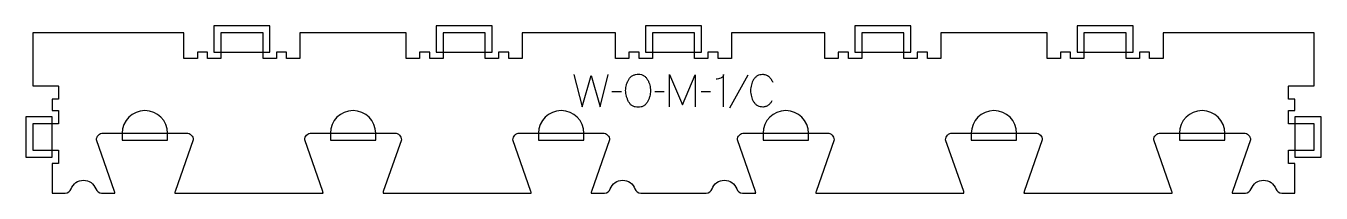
# Model space of a CAD drawing. Extents: x -6 to 1206, y 0 to 156.
import ezdxf

# ---------------------------------------------------------------- set-up
doc = ezdxf.new("R2010")
doc.units = 0
for name, color, linetype in [('1_ANYTOOL_1MMDEEP_LABELS_S', 2, 'CONTINUOUS'), ('4_ANYTOOL_CUTTHROUGH_OUTSI', 5, 'CONTINUOUS'), ('5_ANYTOOL_HALF_MILL_9MM_IN', 3, 'CONTINUOUS')]:
    doc.layers.add(name, color=color, linetype=linetype)

msp = doc.modelspace()

# ---------------------------------------------------------------- linework, layer by layer
at = {"layer": '1_ANYTOOL_1MMDEEP_LABELS_S'}
for p, q in [((669.307133, 110.124661), (652.121419, 79.353232)), ((550.935704, 94.481804), (542.14999, 94.39609)), ((590.964276, 94.481804), (582.178561, 94.39609)), ((634.464276, 94.481804), (625.678561, 94.39609))]:
    msp.add_line(p, q, dxfattribs=at)
for points in [[(506.578561, 110.59609), (514.292847, 80.59609), (522.735704, 109.69609), (531.221419, 80.59609), (538.721419, 110.59609)], [(596.107133, 80.59609), (596.107133, 110.59609), (608.107133, 82.224661), (620.107133, 110.467518), (620.107133, 80.59609)]]:
    msp.add_lwpolyline(points, dxfattribs=at)
msp.add_lwpolyline([(567.007133, 110.938947, -0.064784), (569.681088, 110.591025, -0.088904), (572.107133, 109.460375, -0.05419), (574.029697, 107.768245, -0.051179), (575.557133, 105.710375, -0.041653), (576.739332, 103.281603, -0.036749), (577.528561, 100.69609, -0.024892), (577.986341, 98.076827, -0.030823), (578.14999, 95.424661, -0.034269), (577.97347, 92.852164, -0.031918), (577.458919, 90.324661, -0.031725), (576.570732, 87.715264, -0.026303), (575.385704, 85.224661, -0.058719), (573.861924, 83.062914, -0.077745), (571.823204, 81.399661, -0.077243), (569.336216, 80.420823, -0.055252), (566.664276, 80.124661, -0.054051), (563.910351, 80.42324, -0.077615), (561.344633, 81.42109, -0.078558), (559.26956, 83.108163, -0.060481), (557.728561, 85.310375, -0.02629), (556.541901, 87.849595, -0.031299), (555.655347, 90.506804, -0.031469), (555.140309, 93.09362, -0.033416), (554.964276, 95.724661, -0.032847), (555.142954, 98.44161, -0.035049), (555.68749, 101.10859, -0.03503), (556.603464, 103.685629, -0.032231), (557.857133, 106.117518, -0.062518), (559.479022, 108.184612, -0.074052), (561.591061, 109.73359, -0.072322), (564.217915, 110.664481, -0.049083)], format="xyb", close=True, dxfattribs=at)
for points in [[(646.592847, 80.59609), (646.592847, 110.638947, -0.057478), (646.328824, 109.545979, -0.075801), (645.789276, 108.565732, -0.075474), (644.973823, 107.781858, -0.055107), (643.978561, 107.231804, -0.039607), (641.836321, 106.532292, -0.05918), (639.607133, 106.267518)], [(692.921419, 103.09609, 0.059291), (691.385258, 106.025506, 0.066881), (689.171419, 108.474661, 0.04529), (687.854433, 109.398538, 0.046757), (686.391061, 110.065732, 0.04633), (684.751149, 110.470064, 0.037303), (683.064276, 110.59609, 0.054828), (680.558635, 110.320504, 0.073548), (678.216061, 109.422875, 0.073729), (676.246739, 107.894642, 0.056205), (674.728561, 105.903232, 0.033355), (673.507392, 103.513357, 0.034965), (672.623204, 100.980018, 0.034911), (672.093177, 98.312011, 0.031589), (671.921419, 95.59609, 0.032085), (672.095922, 92.879461, 0.035383), (672.633919, 90.212161, 0.035431), (673.532407, 87.677004, 0.033598), (674.771419, 85.288947, 0.058628), (676.33362, 83.288062, 0.073381), (678.355347, 81.769304, 0.072539), (680.80132, 80.86825, 0.05208), (683.407133, 80.59609, 0.033243), (684.848508, 80.692026, 0.042283), (686.257133, 81.003232, 0.042766), (687.499829, 81.510322, 0.044269), (688.635704, 82.224661, 0.055485), (690.647499, 84.139562, 0.045948), (692.235704, 86.424661)]]:
    msp.add_lwpolyline(points, format="xyb", dxfattribs=at)
at = {"layer": '4_ANYTOOL_CUTTHROUGH_OUTSI'}
msp.add_lwpolyline([(630.404437, 0, 0.317837), (635.825589, 3.833333, -0.707107), (658.924411, 3.833333, 0.317837), (664.345563, 0), (676.744563, 0, 0.061784), (676.509569, 1.39487), (659.614035, 49.667412, -0.084368), (659.6, 49.75, -0.414214), (665.85, 56), (743.85, 56, -0.414214), (750.1, 49.75, -0.084368), (750.085965, 49.667412), (733.186852, 1.383805, 0.061178), (732.955437, 0), (871.644563, 0, 0.061784), (871.409569, 1.39487), (854.514035, 49.667412, -0.084368), (854.5, 49.75, -0.414214), (860.75, 56), (938.75, 56, -0.414214), (945, 49.75, -0.084368), (944.985965, 49.667412), (928.086852, 1.383805, 0.061178), (927.855437, 0), (1066.544563, 0, 0.061784), (1066.309569, 1.39487), (1049.414035, 49.667412, -0.084368), (1049.4, 49.75, -0.414214), (1055.65, 56), (1133.65, 56, -0.414214), (1139.9, 49.75, -0.084368), (1139.885965, 49.667412), (1122.986852, 1.383805, 0.061178), (1122.755437, 0), (1135.154437, 0, 0.317837), (1140.575589, 3.833333, -0.707107), (1163.674411, 3.833333, 0.317837), (1169.095563, 0), (1181.5, 0), (1181.5, 27.5), (1175.75, 27.5, -0.414214), (1175.5, 27.75), (1175.5, 39.75, -0.414214), (1175.75, 40), (1199.5, 40), (1199.5, 64.5), (1175.75, 64.5, -0.414214), (1175.5, 64.75), (1175.5, 76.75, -0.414214), (1175.75, 77), (1181.5, 77), (1181.5, 87.5), (1175.75, 87.5, -0.414214), (1175.5, 87.75), (1175.5, 99.75, -0.414214), (1175.75, 100), (1199.5, 100), (1199.5, 149.5), (1058, 149.5), (1058, 125.75, -0.414214), (1057.75, 125.5), (1045.75, 125.5, -0.414214), (1045.5, 125.75), (1045.5, 131.5), (1036, 131.5), (1036, 125.75, -0.414214), (1035.75, 125.5), (1023.75, 125.5, -0.414214), (1023.5, 125.75), (1023.5, 149.5), (984, 149.5), (984, 125.75, -0.414214), (983.75, 125.5), (971.75, 125.5, -0.414214), (971.5, 125.75), (971.5, 131.5), (962, 131.5), (962, 125.75, -0.414214), (961.75, 125.5), (949.75, 125.5, -0.414214), (949.5, 125.75), (949.5, 149.5), (850, 149.5), (850, 125.75, -0.414214), (849.75, 125.5), (837.75, 125.5, -0.414214), (837.5, 125.75), (837.5, 131.5), (828, 131.5), (828, 125.75, -0.414214), (827.75, 125.5), (815.75, 125.5, -0.414214), (815.5, 125.75), (815.5, 149.5), (776, 149.5), (776, 125.75, -0.414214), (775.75, 125.5), (763.75, 125.5, -0.414214), (763.5, 125.75), (763.5, 131.5), (754, 131.5), (754, 125.75, -0.414214), (753.75, 125.5), (741.75, 125.5, -0.414214), (741.5, 125.75), (741.5, 149.5), (654, 149.5), (654, 125.75, -0.414214), (653.75, 125.5), (641.75, 125.5, -0.414214), (641.5, 125.75), (641.5, 131.5), (632, 131.5), (632, 125.75, -0.414214), (631.75, 125.5), (619.75, 125.5, -0.414214), (619.5, 125.75), (619.5, 149.5), (580, 149.5), (580, 125.75, -0.414214), (579.75, 125.5), (567.75, 125.5, -0.414214), (567.5, 125.75), (567.5, 131.5), (558, 131.5), (558, 125.75, -0.414214), (557.75, 125.5), (545.75, 125.5, -0.414214), (545.5, 125.75), (545.5, 149.5), (458, 149.5), (458, 125.75, -0.414214), (457.75, 125.5), (445.75, 125.5, -0.414214), (445.5, 125.75), (445.5, 131.5), (436, 131.5), (436, 125.75, -0.414214), (435.75, 125.5), (423.75, 125.5, -0.414214), (423.5, 125.75), (423.5, 149.5), (384, 149.5), (384, 125.75, -0.414214), (383.75, 125.5), (371.75, 125.5, -0.414214), (371.5, 125.75), (371.5, 131.5), (362, 131.5), (362, 125.75, -0.414214), (361.75, 125.5), (349.75, 125.5, -0.414214), (349.5, 125.75), (349.5, 149.5), (250, 149.5), (250, 125.75, -0.414214), (249.75, 125.5), (237.75, 125.5, -0.414214), (237.5, 125.75), (237.5, 131.5), (228, 131.5), (228, 125.75, -0.414214), (227.75, 125.5), (215.75, 125.5, -0.414214), (215.5, 125.75), (215.5, 149.5), (176, 149.5), (176, 125.75, -0.414214), (175.75, 125.5), (163.75, 125.5, -0.414214), (163.5, 125.75), (163.5, 131.5), (154, 131.5), (154, 125.75, -0.414214), (153.75, 125.5), (141.75, 125.5, -0.414214), (141.5, 125.75), (141.5, 149.5), (0, 149.5), (0, 100), (23.75, 100, -0.414214), (24, 99.75), (24, 87.75, -0.414214), (23.75, 87.5), (18, 87.5), (18, 77), (23.75, 77, -0.414214), (24, 76.75), (24, 64.75, -0.414214), (23.75, 64.5), (0, 64.5), (0, 40), (23.75, 40, -0.414214), (24, 39.75), (24, 27.75, -0.414214), (23.75, 27.5), (18, 27.5), (18, 0), (30.404437, 0, 0.317837), (35.825589, 3.833333, -0.707107), (58.924411, 3.833333, 0.317837), (64.345563, 0), (76.744563, 0, 0.061784), (76.509569, 1.39487), (59.614035, 49.667412, -0.084368), (59.6, 49.75, -0.414214), (65.85, 56), (143.85, 56, -0.414214), (150.1, 49.75, -0.084368), (150.085965, 49.667412), (133.186852, 1.383805, 0.061178), (132.955437, 0), (271.644563, 0, 0.061784), (271.409569, 1.39487), (254.514035, 49.667412, -0.084368), (254.5, 49.75, -0.414214), (260.75, 56), (338.75, 56, -0.414214), (345, 49.75, -0.084368), (344.985965, 49.667412), (328.086852, 1.383805, 0.061178), (327.855437, 0), (466.544563, 0, 0.061784), (466.309569, 1.39487), (449.414035, 49.667412, -0.084368), (449.4, 49.75, -0.414214), (455.65, 56), (533.65, 56, -0.414214), (539.9, 49.75, -0.084368), (539.885965, 49.667412), (522.986852, 1.383805, 0.061178), (522.755437, 0), (535.154437, 0, 0.317837), (540.575589, 3.833333, -0.707107), (563.674411, 3.833333, 0.317837), (569.095563, 0)], format="xyb", close=True, dxfattribs=at)
at = {"layer": '5_ANYTOOL_HALF_MILL_9MM_IN'}
for points in [[(175.5, 131.5), (216, 131.5), (222, 131.5), (222, 149.74), (222, 156), (169.5, 156), (169.5, 149.74), (169.5, 131.5)], [(383.5, 131.5), (424, 131.5), (430, 131.5), (430, 149.74), (430, 156), (377.5, 156), (377.5, 149.74), (377.5, 131.5)], [(579.5, 131.5), (620, 131.5), (626, 131.5), (626, 149.74), (626, 156), (573.5, 156), (573.5, 149.74), (573.5, 131.5)], [(775.5, 131.5), (816, 131.5), (822, 131.5), (822, 149.74), (822, 156), (769.5, 156), (769.5, 149.74), (769.5, 131.5)], [(983.5, 131.5), (1024, 131.5), (1030, 131.5), (1030, 149.74), (1030, 156), (977.5, 156), (977.5, 149.74), (977.5, 131.5)], [(18, 39.5), (18, 65), (18, 71), (-6.5, 71), (-6.5, 64.74), (-6.5, 39.76), (-6.5, 33.5), (18, 33.5)], [(1181.5, 65), (1181.5, 39.5), (1181.5, 33.5), (1199.74, 33.5), (1206, 33.5), (1206, 71), (1199.74, 71), (1181.5, 71)]]:
    msp.add_lwpolyline(points, close=True, dxfattribs=at)
for points in [[(126.1, 55.75, 1), (83.6, 55.75), (83.6, 49.5), (126.1, 49.5)], [(321, 55.75, 1), (278.5, 55.75), (278.5, 49.5), (321, 49.5)], [(515.9, 55.75, 1), (473.4, 55.75), (473.4, 49.5), (515.9, 49.5)], [(726.1, 55.75, 1), (683.6, 55.75), (683.6, 49.5), (726.1, 49.5)], [(921, 55.75, 1), (878.5, 55.75), (878.5, 49.5), (921, 49.5)], [(1115.9, 55.75, 1), (1073.4, 55.75), (1073.4, 49.5), (1115.9, 49.5)]]:
    msp.add_lwpolyline(points, format="xyb", close=True, dxfattribs=at)

doc.saveas('drawing.dxf')
